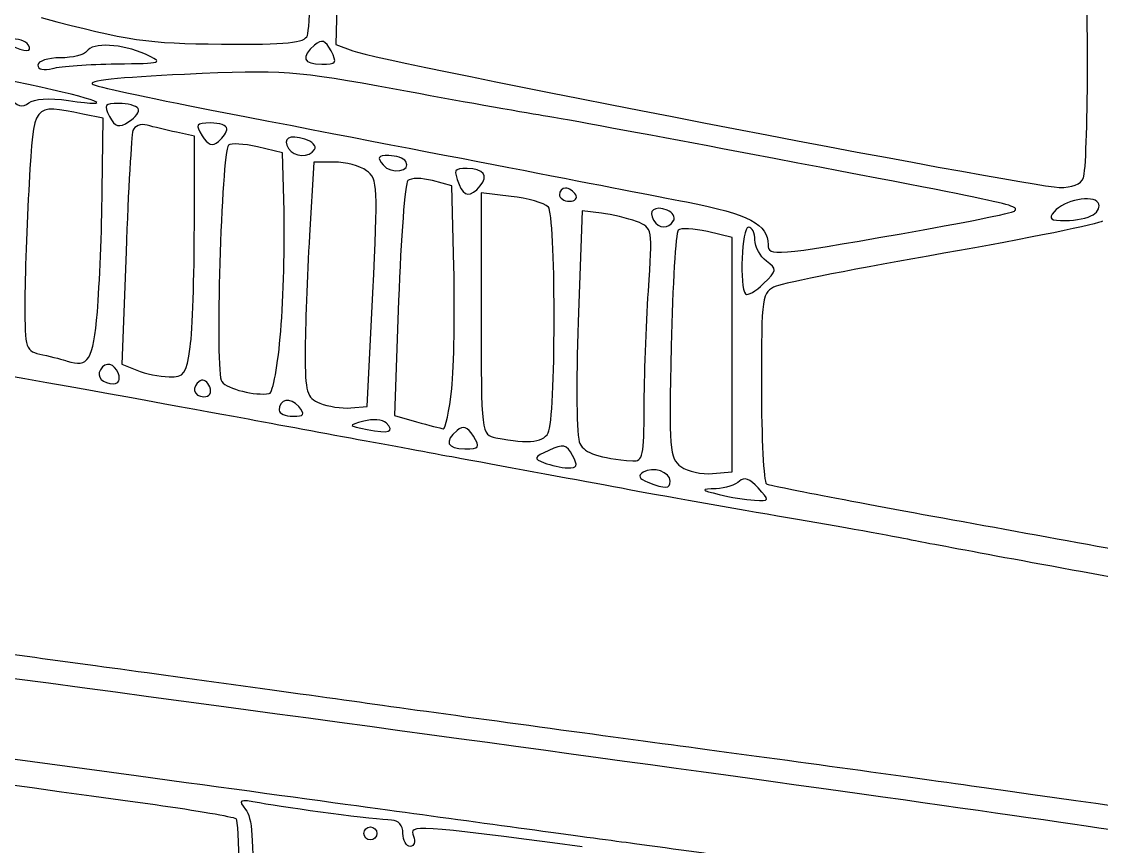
# Model space of a CAD drawing. Extents: x 10 to 184, y 190 to 292.
# Drawn here: x 161.87 to 170.92, y 201.72 to 208.63 of the extents above; entities that cross this region are included whole.
import ezdxf

# ---------------------------------------------------------------- set-up
doc = ezdxf.new("R2010")
doc.units = 0
doc.layers.add('Layer_1', color=7, linetype='CONTINUOUS')

msp = doc.modelspace()

# ---------------------------------------------------------------- linework, layer by layer
at = {"layer": 'Layer_1', "color": 7}
for points in [[(164.53497, 209.503751), (164.50607, 208.438071), (164.64945, 208.383571)], [(162.5495, 207.213181), (162.5565, 207.820521), (162.3859, 207.854621)], [(163.32087, 206.912651), (163.32087, 207.668281), (163.17074, 207.701681)], [(164.07193, 207.040611), (164.05793, 207.530031), (163.85023, 207.579031)], [(164.32838, 207.556851), (164.3284, 207.557251)], [(164.49252, 207.452001), (164.32022, 207.452001), (164.28482, 206.837831)], [(165.09158, 207.457811), (165.0916, 207.457711)], [(165.49429, 206.574651), (165.47729, 207.253221), (165.31482, 207.296621)], [(165.97357, 207.164961), (165.72315, 207.193161), (165.72315, 206.179881)], [(166.72954, 207.023641), (166.56915, 207.042541), (166.53525, 206.114461)], [(167.33373, 206.961271), (167.3337, 206.961071)], [(167.8248, 205.839431), (167.8248, 206.820051), (167.6171, 206.869151)], [(162.74868, 206.700811), (162.71378, 205.758551), (162.83992, 205.707951)], [(164.63112, 205.393351), (164.7676, 205.404751), (164.81534, 206.355881)], [(165.03112, 206.291941), (164.99632, 205.330381), (165.18221, 205.276981)], [(167.66103, 204.842751), (167.82481, 204.858751), (167.8248, 205.839431)], [(166.28984, 205.199951), (166.28966, 205.199991)], [(167.30613, 204.778331), (167.30616, 204.778631)], [(168.04201, 204.723741), (168.042, 204.723631)]]:
    msp.add_lwpolyline(points, dxfattribs=at)
for points in [[(164.26753, 208.513261)], [(161.92877, 208.434451)], [(164.46542, 208.383441)], [(162.66575, 208.274421)], [(162.26654, 207.967351)], [(162.85007, 207.899631)], [(163.59383, 207.731601)], [(170.76697, 207.320101)], [(165.71585, 207.252301)], [(166.51457, 207.179001)], [(170.84803, 207.010021)], [(169.23906, 206.851981)], [(168.11177, 206.622411)], [(162.50845, 206.196831)], [(164.04462, 206.037011)], [(163.2862, 205.903671)], [(162.68546, 205.677711)], [(163.44993, 205.568271)], [(165.4763, 205.554961)], [(164.19486, 205.404151)], [(167.08799, 205.391111)], [(164.92676, 205.267391)], [(165.6575, 205.156281)], [(166.48815, 204.993641)], [(164.74018, 201.828991)]]:
    msp.add_lwpolyline(points, close=True, dxfattribs=at)
for points in [[(164.26754, 208.513281), (164.30844, 208.619871), (164.32484, 210.614961), (164.28514, 210.654661)], [(170.80005, 208.222001), (170.80005, 209.016151), (170.79705, 209.038961), (170.67721, 209.089101)], [(162.03792, 208.661921), (162.77319, 208.467691), (162.9273, 208.445031), (163.54703, 208.439961)], [(161.92874, 208.434451), (161.91024, 208.464451), (161.84114, 208.487351), (161.77539, 208.485151)], [(162.91142, 208.354621), (162.71704, 208.443621), (162.46739, 208.456491), (162.42008, 208.379921)], [(163.54703, 208.439961), (164.10236, 208.434961), (164.24317, 208.449961), (164.26753, 208.513261)], [(164.46543, 208.383451), (164.41723, 208.473551), (164.38943, 208.483151), (164.32702, 208.431351)], [(161.76499, 208.434451), (161.91526, 208.369851), (161.96868, 208.369851), (161.92877, 208.434451)], [(162.42008, 208.379921), (162.40148, 208.349921), (162.3018, 208.325321), (162.19849, 208.325321)], [(162.66575, 208.274421), (163.05779, 208.279421), (163.06823, 208.282421), (162.91142, 208.354621)], [(164.32702, 208.431351), (164.20926, 208.333651), (164.23292, 208.270731), (164.38732, 208.270731)], [(164.38732, 208.270731), (164.51025, 208.270731), (164.51898, 208.283331), (164.46542, 208.383441)], [(164.64945, 208.383571), (164.89272, 208.291071), (170.26887, 207.251581), (170.56225, 207.240301)], [(162.19849, 208.325321), (162.09517, 208.325321), (162.01063, 208.297921), (162.01063, 208.264321)], [(162.01063, 208.264321), (162.01063, 208.227721), (162.05973, 208.216521), (162.13347, 208.236321)], [(162.13347, 208.236321), (162.20107, 208.254421), (162.44055, 208.271521), (162.66575, 208.274421)], [(161.93121, 208.101481), (161.32477, 208.229491), (161.11244, 208.248131), (161.24633, 208.161581)], [(163.23899, 208.186731), (162.68896, 208.161831), (162.40594, 208.130431), (162.47469, 208.101931)], [(165.01326, 208.059931), (164.15682, 208.218051), (164.06948, 208.224301), (163.23899, 208.186731)], [(170.76695, 207.320051), (170.78515, 207.367551), (170.80005, 207.773421), (170.80005, 208.222001)], [(162.26654, 207.967391), (162.69791, 207.904791), (162.5131, 207.978691), (161.93121, 208.101481)], [(162.47469, 208.101931), (162.53479, 208.077031), (163.02608, 207.971441), (163.56655, 207.867381)], [(161.76479, 207.997951), (161.83749, 207.917651), (161.8819, 207.904251), (161.93362, 207.947251)], [(161.93362, 207.947251), (161.97702, 207.983251), (162.10395, 207.990951), (162.26654, 207.967351)], [(166.2416, 207.840251), (166.06145, 207.869551), (165.50869, 207.968451), (165.01326, 208.059931)], [(162.3859, 207.854621), (161.9637, 207.939021), (161.97652, 207.955631), (161.93727, 207.274571)], [(162.6879, 207.943331), (162.56987, 207.943331), (162.56009, 207.929531), (162.6109, 207.834691)], [(162.85007, 207.899631), (162.83527, 207.923631), (162.76227, 207.943331), (162.6879, 207.943331)], [(162.77307, 207.790991), (162.83027, 207.826691), (162.86497, 207.875591), (162.85007, 207.899631)], [(162.6109, 207.834691), (162.6595, 207.743791), (162.686, 207.736691), (162.77307, 207.790991)], [(163.56655, 207.867381), (165.62274, 207.471461), (166.91573, 207.221451), (167.44265, 207.117901)], [(167.74291, 207.564181), (167.09735, 207.686671), (166.42176, 207.810901), (166.2416, 207.840251)], [(162.9248, 207.761081), (162.8721, 207.775381), (162.81877, 207.755081), (162.80628, 207.715081)], [(163.17074, 207.701681), (163.08814, 207.720081), (162.9775, 207.746781), (162.9248, 207.761081)], [(163.45688, 207.779501), (163.33479, 207.779501), (163.32715, 207.768001), (163.38638, 207.673091)], [(163.59383, 207.731601), (163.59383, 207.758001), (163.53223, 207.779501), (163.45688, 207.779501)], [(163.52333, 207.625191), (163.56213, 207.657391), (163.59383, 207.705291), (163.59383, 207.731601)], [(162.80628, 207.715081), (162.79378, 207.675481), (162.76788, 207.219051), (162.74868, 206.700811)], [(163.38638, 207.673091), (163.43578, 207.594091), (163.47098, 207.581791), (163.52333, 207.625191)], [(164.2456, 207.644151), (164.116, 207.685251), (164.05708, 207.651151), (164.11019, 207.564851)], [(164.3284, 207.557251), (164.3456, 207.585151), (164.3084, 207.624251), (164.2456, 207.644151)], [(163.60702, 207.592531), (163.54632, 207.531831), (163.49282, 205.683721), (163.54972, 205.612741)], [(163.85023, 207.579031), (163.736, 207.605931), (163.62655, 207.612031), (163.60702, 207.592531)], [(164.11019, 207.564851), (164.15449, 207.493151), (164.28595, 207.488651), (164.32838, 207.556851)], [(170.1886, 207.041041), (170.2378, 207.090241), (170.2121, 207.095741), (167.74291, 207.564181)], [(164.76394, 207.379501), (164.70944, 207.419401), (164.58728, 207.452001), (164.49252, 207.452001)], [(164.94874, 207.506611), (164.85684, 207.506611), (164.84813, 207.492111), (164.90134, 207.428011)], [(164.90134, 207.428011), (164.96974, 207.345611), (165.14402, 207.372911), (165.09158, 207.457811)], [(165.0916, 207.457711), (165.075, 207.484611), (165.0107, 207.506611), (164.94874, 207.506611)], [(164.81534, 206.355881), (164.85994, 207.243351), (164.85644, 207.311861), (164.76394, 207.379501)], [(165.60468, 207.397411), (165.49392, 207.397411), (165.49002, 207.389411), (165.53778, 207.265401)], [(165.71581, 207.252311), (165.78791, 207.339211), (165.74331, 207.397411), (165.60468, 207.397411)], [(161.93727, 207.274571), (161.91777, 206.936781), (161.90177, 206.482761), (161.90167, 206.265651)], [(165.10912, 207.296731), (165.08532, 207.272931), (165.05022, 206.820801), (165.03112, 206.291941)], [(165.31482, 207.296621), (165.22542, 207.320421), (165.1329, 207.320521), (165.10912, 207.296731)], [(165.53778, 207.265401), (165.57828, 207.159761), (165.63558, 207.155551), (165.71585, 207.252301)], [(170.56225, 207.240301), (170.67287, 207.236301), (170.74561, 207.264401), (170.76697, 207.320101)], [(162.5085, 206.196901), (162.5271, 206.421811), (162.5455, 206.879141), (162.5495, 207.213181)], [(166.42947, 207.233601), (166.40117, 207.233601), (166.37807, 207.209001), (166.37807, 207.179001)], [(166.37807, 207.179001), (166.37807, 207.149001), (166.41637, 207.124401), (166.46317, 207.124401)], [(166.51457, 207.179001), (166.49597, 207.209001), (166.45767, 207.233601), (166.42947, 207.233601)], [(166.46317, 207.124401), (166.50997, 207.124401), (166.53307, 207.149001), (166.51457, 207.179001)], [(170.89025, 207.111021), (170.84655, 207.181821), (170.60151, 207.132221), (170.52208, 207.036521)], [(166.28566, 207.075061), (166.25176, 207.108961), (166.1113, 207.149461), (165.97357, 207.164961)], [(167.28, 207.049671), (167.17548, 207.089771), (167.11722, 207.045671), (167.16747, 206.964271)], [(167.44265, 207.117901), (167.97169, 207.013931), (168.12506, 206.933401), (168.12506, 206.759581)], [(170.84805, 207.009991), (170.88945, 207.036191), (170.90845, 207.081691), (170.89025, 207.111021)], [(164.04463, 206.036971), (164.06733, 206.319801), (164.07963, 206.771431), (164.07193, 207.040611)], [(166.28966, 205.199991), (166.35086, 205.407811), (166.34726, 207.013291), (166.28566, 207.075061)], [(167.02427, 206.953641), (166.95037, 206.981741), (166.81775, 207.013241), (166.72954, 207.023641)], [(167.3337, 206.961071), (167.3524, 206.991271), (167.3287, 207.031171), (167.28, 207.049671)], [(169.23906, 206.851891), (169.74667, 206.941291), (170.17397, 207.026401), (170.1886, 207.041041)], [(170.52208, 207.036521), (170.47078, 206.974721), (170.48828, 206.960821), (170.61598, 206.961521)], [(170.61598, 206.961521), (170.70228, 206.961951), (170.80665, 206.983821), (170.84803, 207.010021)], [(163.28617, 205.903721), (163.30527, 206.043031), (163.32087, 206.497041), (163.32087, 206.912651)], [(167.12347, 206.372021), (167.15837, 206.899501), (167.15787, 206.902861), (167.02427, 206.953641)], [(167.16747, 206.964271), (167.21277, 206.890971), (167.28948, 206.889471), (167.33373, 206.961271)], [(167.96127, 206.905971), (167.90457, 206.905971), (167.88317, 206.401751), (167.93757, 206.347391)], [(168.01587, 206.799871), (168.01587, 206.858271), (167.99127, 206.905971), (167.96127, 206.905971)], [(170.92708, 206.958441), (170.90188, 206.933741), (170.30385, 206.812221), (169.59824, 206.688421)], [(164.28482, 206.837831), (164.26532, 206.500031), (164.24932, 206.057041), (164.24922, 205.853401)], [(167.37269, 206.881551), (167.35249, 206.861351), (167.32629, 206.424351), (167.31459, 205.910431)], [(167.6171, 206.869151), (167.50287, 206.896151), (167.39288, 206.901751), (167.37269, 206.881551)], [(168.12506, 206.759581), (168.12506, 206.661581), (168.18746, 206.666781), (169.23906, 206.851981)], [(168.11177, 206.622451), (168.05907, 206.661651), (168.01587, 206.741531), (168.01587, 206.799871)], [(169.59824, 206.688421), (168.89262, 206.564611), (168.26003, 206.440621), (168.19247, 206.412901)], [(165.47629, 205.554881), (165.49549, 205.742541), (165.50359, 206.201441), (165.49429, 206.574651)], [(168.08807, 206.433791), (168.20085, 206.544351), (168.20222, 206.555161), (168.11177, 206.622411)], [(167.08807, 205.391081), (167.08824, 205.638801), (167.10417, 206.080221), (167.12347, 206.372021)], [(167.93757, 206.347391), (167.95457, 206.330391), (168.02227, 206.369291), (168.08807, 206.433791)], [(168.19247, 206.412901), (168.07307, 206.363901), (168.06963, 206.340401), (168.06963, 205.572941)], [(163.64848, 205.320161), (162.66616, 205.502731), (159.79211, 206.015721), (157.97082, 206.333581)], [(161.90167, 206.265651), (161.90145, 205.879341), (161.90467, 205.870181), (162.05155, 205.837781)], [(162.25627, 205.785781), (162.43271, 205.724881), (162.47515, 205.793781), (162.50845, 206.196831)], [(165.72315, 206.179881), (165.72315, 205.172491), (165.72386, 205.166481), (165.84598, 205.142951)], [(166.53525, 206.114461), (166.51665, 205.604021), (166.52275, 205.145021), (166.54885, 205.094471)], [(163.94872, 205.513341), (163.97872, 205.518341), (164.02192, 205.754191), (164.04462, 206.037011)], [(167.31459, 205.910431), (167.29479, 205.046761), (167.30089, 204.970381), (167.39519, 204.901351)], [(162.05155, 205.837781), (162.13415, 205.819581), (162.22624, 205.796181), (162.25627, 205.785781)], [(163.10877, 205.653851), (163.23786, 205.650851), (163.25479, 205.674551), (163.2862, 205.903671)], [(164.24922, 205.853401), (164.249, 205.520681), (164.26142, 205.478001), (164.37181, 205.432551)], [(162.68551, 205.677711), (162.65071, 205.768411), (162.57872, 205.785001), (162.53399, 205.712611)], [(162.53399, 205.712611), (162.49749, 205.653511), (162.55279, 205.595811), (162.64586, 205.595811)], [(162.64586, 205.595811), (162.68666, 205.595811), (162.70356, 205.630711), (162.68546, 205.677711)], [(162.83992, 205.707951), (162.90932, 205.680151), (163.03028, 205.655751), (163.10877, 205.653851)], [(163.36973, 205.619611), (163.29263, 205.572011), (163.31273, 205.486671), (163.40103, 205.486671)], [(163.44993, 205.568211), (163.43273, 205.613111), (163.39663, 205.636211), (163.36973, 205.619611)], [(163.40103, 205.486671), (163.44973, 205.486671), (163.46893, 205.518671), (163.44993, 205.568271)], [(163.54972, 205.612741), (163.59922, 205.550941), (163.83161, 205.493081), (163.94872, 205.513341)], [(165.4047, 205.218681), (165.4248, 205.215681), (165.457, 205.367301), (165.4763, 205.554961)], [(168.06963, 205.572941), (168.06963, 205.138681), (168.08893, 204.771451), (168.11253, 204.756851)], [(164.19487, 205.404151), (164.12667, 205.486351), (164.03059, 205.468851), (164.03059, 205.374251)], [(164.03059, 205.374251), (164.03059, 205.346051), (164.08269, 205.322851), (164.14646, 205.322851)], [(164.14646, 205.322851), (164.24286, 205.322851), (164.25101, 205.336451), (164.19486, 205.404151)], [(164.37181, 205.432551), (164.43931, 205.404751), (164.55606, 205.387151), (164.63112, 205.393351)], [(166.99219, 204.948891), (167.07609, 204.941891), (167.08779, 204.995491), (167.08799, 205.391111)], [(165.55923, 204.966821), (165.15388, 205.041221), (164.29404, 205.200191), (163.64848, 205.320161)], [(164.73936, 205.282191), (164.60465, 205.245391), (164.60482, 205.244891), (164.76756, 205.212291)], [(164.92679, 205.267391), (164.89829, 205.295891), (164.8139, 205.302591), (164.73936, 205.282191)], [(165.18221, 205.276981), (165.28445, 205.247581), (165.38457, 205.221381), (165.4047, 205.218681)], [(164.76756, 205.212291), (164.95338, 205.174991), (165.0022, 205.191891), (164.92676, 205.267391)], [(165.5205, 205.204191), (165.41024, 205.112691), (165.4373, 205.049871), (165.587, 205.049871)], [(165.65744, 205.156291), (165.60804, 205.235291), (165.57284, 205.247691), (165.5205, 205.204191)], [(165.84598, 205.142951), (166.12967, 205.088351), (166.26198, 205.105251), (166.28984, 205.199951)], [(165.587, 205.049871), (165.70909, 205.049871), (165.71674, 205.061371), (165.6575, 205.156281)], [(166.54885, 205.094471), (166.59165, 205.011771), (166.70918, 204.973131), (166.99219, 204.948891)], [(166.28998, 205.037141), (166.16361, 204.979541), (166.15957, 204.969041), (166.25008, 204.933441)], [(166.48815, 204.993641), (166.43835, 205.086741), (166.41175, 205.092541), (166.28998, 205.037141)], [(166.89676, 204.719411), (166.56647, 204.781111), (165.96458, 204.892461), (165.55923, 204.966821)], [(166.25008, 204.933441), (166.30548, 204.911641), (166.39464, 204.892041), (166.44825, 204.889941)], [(166.44825, 204.889941), (166.52855, 204.886941), (166.53555, 204.905041), (166.48815, 204.993641)], [(167.08038, 204.854231), (167.03218, 204.824431), (167.04298, 204.801031), (167.11868, 204.771331)], [(167.30616, 204.778631), (167.30616, 204.856431), (167.16201, 204.904671), (167.08038, 204.854231)], [(167.39519, 204.901351), (167.45129, 204.860251), (167.57095, 204.833851), (167.66103, 204.842751)], [(167.11868, 204.771331), (167.26803, 204.712831), (167.30613, 204.714331), (167.30613, 204.778331)], [(167.88614, 204.778231), (167.85544, 204.747531), (167.76761, 204.719431), (167.69104, 204.715931)], [(168.042, 204.723631), (167.9738, 204.799031), (167.92425, 204.816331), (167.88614, 204.778231)], [(168.11253, 204.756851), (168.13613, 204.742251), (168.91614, 204.592671), (169.84585, 204.424441)], [(168.28888, 204.472931), (167.8535, 204.546731), (167.22704, 204.657701), (166.89676, 204.719411)], [(167.69104, 204.715931), (167.55913, 204.709931), (167.56041, 204.706931), (167.71564, 204.667831)], [(167.71564, 204.667831), (167.80574, 204.644931), (167.9385, 204.623231), (168.01071, 204.619731)], [(168.01071, 204.619731), (168.13911, 204.613731), (168.1398, 204.615731), (168.04201, 204.723741)], [(169.32614, 204.286301), (169.19102, 204.315101), (168.72425, 204.399081), (168.28888, 204.472931)], [(169.84585, 204.424441), (170.77556, 204.256221), (171.7819, 204.071761), (172.08216, 204.014541)], [(171.40067, 203.901991), (170.3948, 204.084561), (169.46126, 204.257501), (169.32614, 204.286301)], [(160.61862, 203.493251), (160.91888, 203.449951), (161.70502, 203.341431), (162.3656, 203.252031)], [(171.80961, 201.725801), (171.66832, 201.782901), (166.97845, 202.436011), (160.64583, 203.280491)], [(162.3656, 203.252031), (163.02617, 203.162631), (164.10711, 203.013701), (164.76768, 202.921071)], [(164.76768, 202.921071), (165.42826, 202.828471), (166.60746, 202.667301), (167.38814, 202.562981)], [(162.99316, 202.067141), (160.05678, 202.473501), (158.68289, 202.658631), (157.88873, 202.754961)], [(160.97339, 202.566121), (162.42965, 202.368771), (164.2476, 202.121341), (165.01326, 202.016261)], [(167.38814, 202.562981), (168.16882, 202.458661), (169.32346, 202.300071), (169.95401, 202.210571)], [(169.95401, 202.210571), (172.10096, 201.905811), (173.01094, 201.785681), (173.21593, 201.779981)], [(163.86686, 202.083911), (163.69449, 202.116111), (163.68302, 202.110911), (163.74968, 202.030411)], [(163.67045, 201.950731), (163.64325, 201.966931), (163.33846, 202.019331), (162.99316, 202.067141)], [(163.74968, 202.030411), (163.80558, 201.962911), (163.81888, 201.775441), (163.80428, 201.260591)], [(164.97237, 201.940401), (164.84775, 201.942401), (164.11184, 202.038101), (163.86686, 202.083911)], [(163.60685, 199.145231), (163.66905, 199.207431), (163.73042, 201.914951), (163.67045, 201.950731)], [(165.06787, 201.829531), (165.06787, 201.896431), (165.03097, 201.939361), (164.97237, 201.940401)], [(165.01326, 202.016261), (165.77893, 201.911191), (166.67562, 201.789281), (167.0059, 201.745351)], [(164.74018, 201.828991), (164.74018, 201.858991), (164.76478, 201.883591), (164.79478, 201.883591)], [(164.79478, 201.883591), (164.82478, 201.883591), (164.84938, 201.858991), (164.84938, 201.828991)], [(166.56913, 201.716541), (165.15946, 201.901421), (165.11822, 201.904031), (165.15577, 201.806141)], [(164.79478, 201.774391), (164.76478, 201.774391), (164.74018, 201.798991), (164.74018, 201.828991)], [(164.84938, 201.828991), (164.84938, 201.798991), (164.82478, 201.774391), (164.79478, 201.774391)], [(165.12827, 201.720341), (165.09507, 201.720341), (165.06787, 201.769441), (165.06787, 201.829531)], [(165.15577, 201.806141), (165.17387, 201.758941), (165.16177, 201.720341), (165.12827, 201.720341)], [(167.0059, 201.745351), (167.33619, 201.701451), (167.75383, 201.642151), (167.93398, 201.613641)]]:
    msp.add_open_spline(points, degree=3, dxfattribs=at)

doc.saveas('drawing.dxf')
